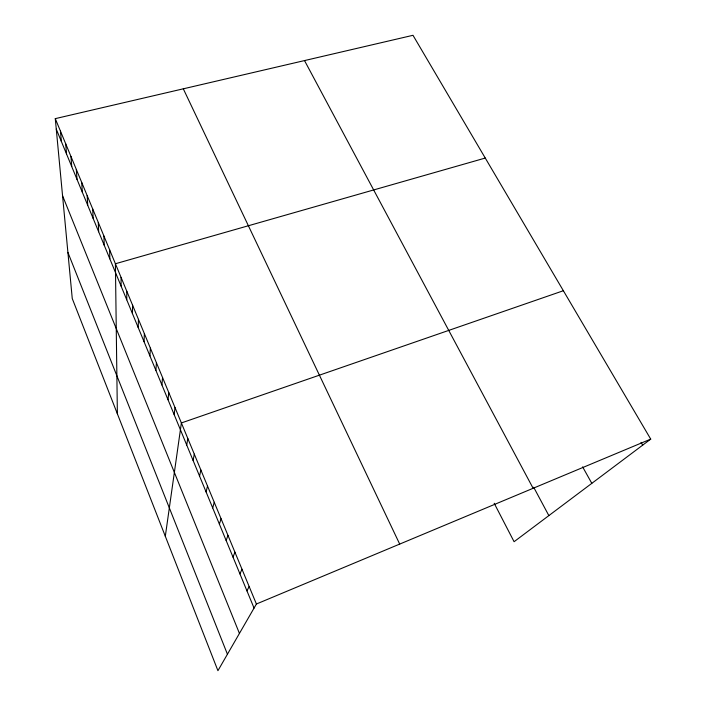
<?xml version="1.0" encoding="UTF-8"?>
<svg xmlns="http://www.w3.org/2000/svg" width="706" height="706" viewBox="0 0 706 706"><rect width="100%" height="100%" fill="white"/><g stroke="black" fill="none" stroke-linecap="round" stroke-linejoin="round"><path stroke-width="1.06" d="M126.745 299.785L126.806 291.251M132.446 313.588L132.596 305.23M138.208 327.549L138.455 319.368M144.033 341.66L144.377 333.664M149.928 355.939L150.369 348.12M155.894 370.368L156.432 362.743M161.912 384.964L162.556 377.542M168.01 399.72L168.76 392.501M174.179 414.651L175.035 407.636M165.31 536.278L181.38 422.947L563.362 290.731M186.719 445.027L187.796 438.444M193.1 460.48L194.291 454.117M199.56 476.118L200.866 469.984M206.09 491.932L207.52 486.037M212.7 507.932L214.245 502.275M219.381 524.134L221.057 518.725M226.149 540.522L227.959 535.36M232.998 557.105L234.939 552.207M239.934 573.89L242.008 569.265M246.95 590.878L249.156 586.527M650.72 439.114L256.402 604.009L217.933 670.7L72.259 298.567L55.28 118.643L412.992 35.3L650.72 439.114L514.083 541.714L494.191 503.272M485.26 158.056L115.405 263.753L117.372 413.831M641.039 442.344L642.681 445.151M582.626 466.869L591.813 483.345M533.683 487.237L548.853 515.601M304.515 60.575L533.118 488.287M183.304 88.815L399.693 544.088M55.28 118.643L256.402 604.009M56.268 129.127L254.054 608.078M62.56 195.747L239.431 633.423M67.9 252.413L227.429 654.233M60.46 131.131L61.378 141.482M65.684 143.75L66.532 153.97M70.971 156.511L71.738 166.59M76.319 169.405L77.007 179.35M81.719 182.439L82.337 192.244M87.173 195.615L87.721 205.269M92.698 208.941L93.157 218.445M98.284 222.416L98.655 231.771M103.923 236.042L104.214 245.238M109.633 249.818L109.836 258.846M121.079 277.423L121.105 286.124"/></g></svg>
